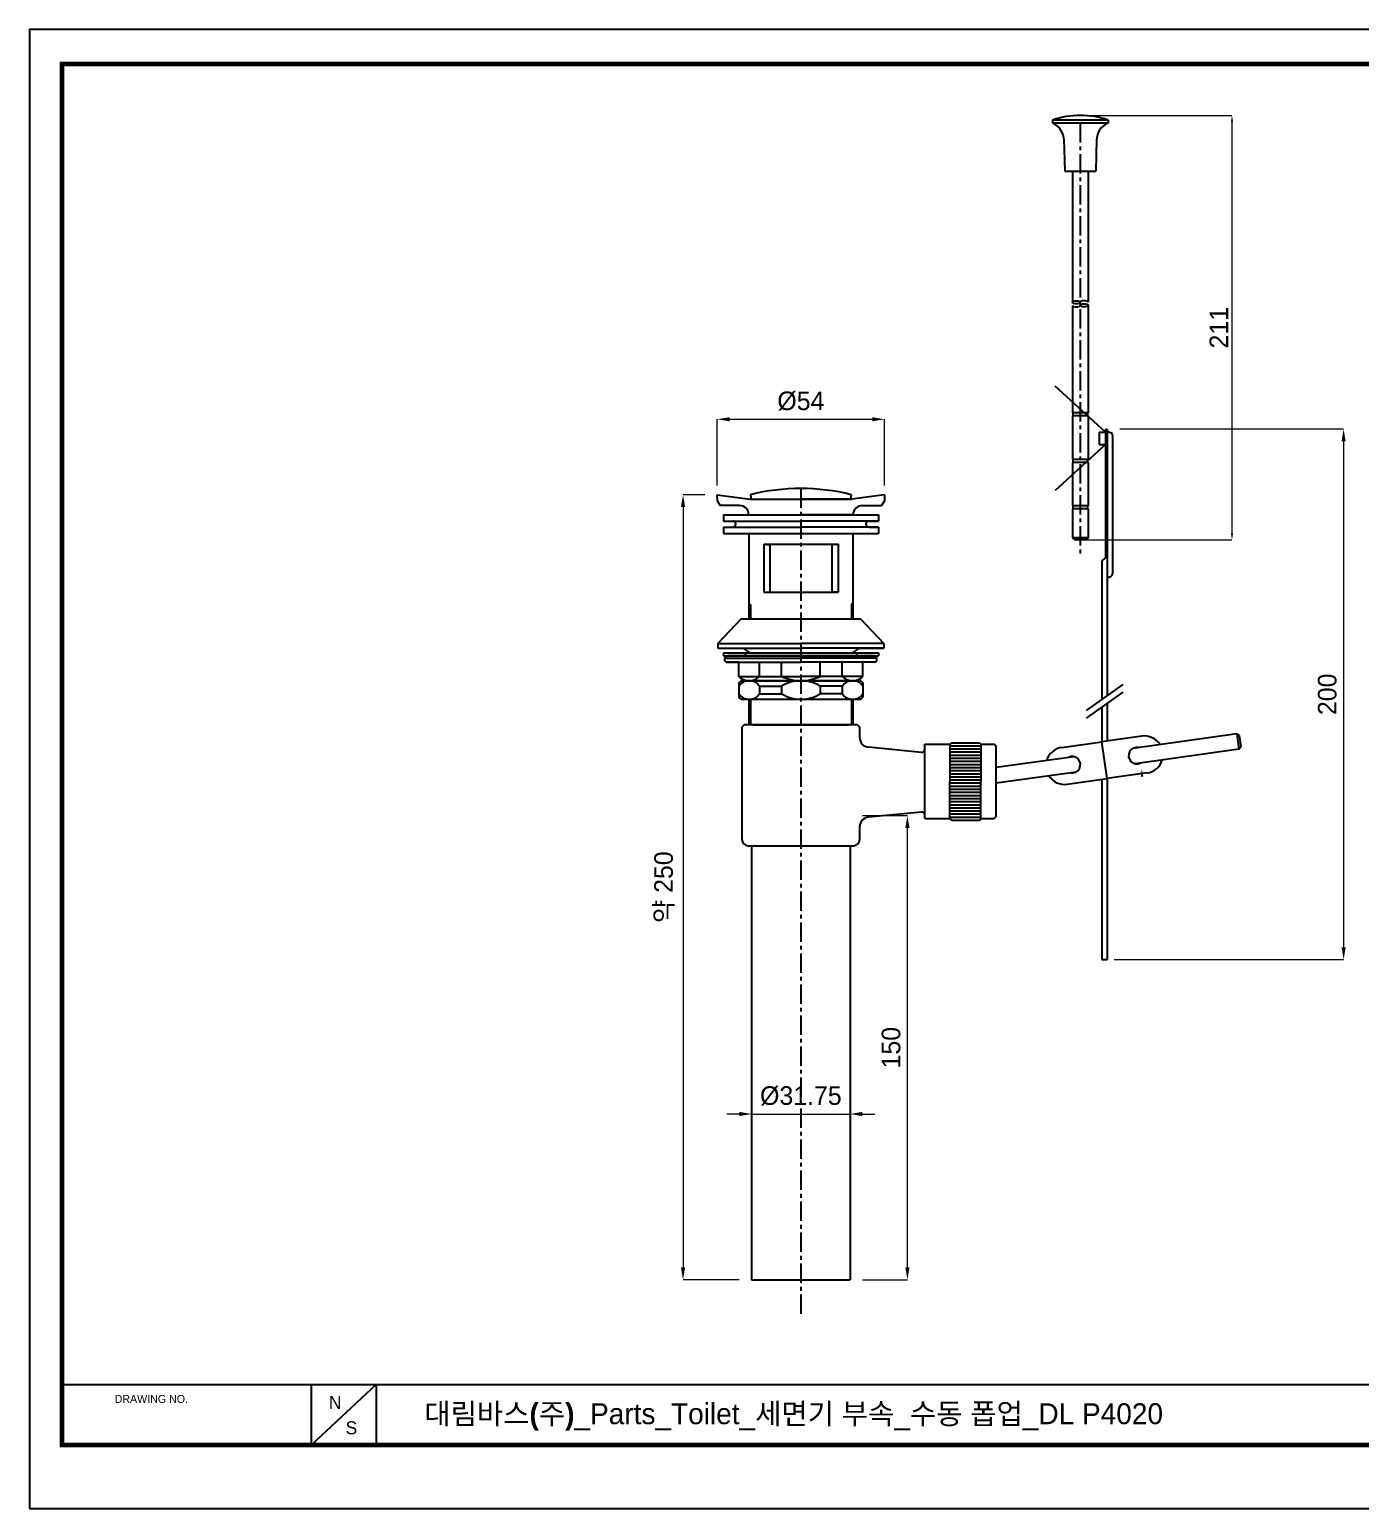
# Model space of a CAD drawing. Extents: x 0 to 651, y 0 to 477.
# Drawn here: x 0 to 429.2, y 0 to 477 of the extents above; entities that cross this region are included whole.
import ezdxf

# ---------------------------------------------------------------- set-up
doc = ezdxf.new("R2010")
doc.units = 0
doc.header["$LTSCALE"] = 10
doc.header["$MEASUREMENT"] = 0
doc.header["$PDMODE"] = 3
doc.header["$PDSIZE"] = -10
doc.linetypes.add('CENTER', pattern=[2, 1.25, -0.25, 0.25, -0.25])
doc.layers.get('0').update_dxf_attribs({"linetype": 'CONTINUOUS'})
doc.layers.get('DEFPOINTS').update_dxf_attribs({"linetype": 'CONTINUOUS'})
doc.layers.add('Layer 1', color=7, linetype='CONTINUOUS')
doc.layers.add('Layer3', color=2, linetype='CONTINUOUS')
doc.styles.add('Daelim Dimension', font='')
doc.styles.get('Daelim Dimension').set_extended_font_data('나눔고딕')
doc.dimstyles.new('DEFAULT', dxfattribs={"dimscale": 2, "dimtxt": 2, "dimasz": 2, "dimexe": 0, "dimexo": 2, "dimgap": 1, "dimtad": 1, "dimdec": 0, "dimzin": 9, "dimdsep": 46, "dimtxsty": 'Daelim Dimension', "dimcen": 0.5, "dimclrd": 5, "dimclre": 5, "dimclrt": 256, "dimadec": 1, "dimazin": 0, "dimtfac": 1, "dimtdec": 0, "dimtix": 1, "dimtmove": 0, "dimatfit": 3, "dimfxl": 1, "dimtolj": 1, "dimtzin": 1, "dimlwd": 9, "dimlwe": 9, "dimarcsym": 0})

# ---------------------------------------------------------------- blocks, each defined once
blk = doc.blocks.new('*D0')
at = {"color": 5, "lineweight": 9, "ltscale": 0.5, "transparency": 16777216}
for p, q in [((340.89, 449.31), (387.82, 449.31)), ((387.82, 447.31), (387.82, 314.37)), ((340.89, 312.37), (387.82, 312.37))]:
    blk.add_line(p, q, dxfattribs=at)
at = {"color": 5, "ltscale": 0.5, "transparency": 16777216}
for points in [[(387.49, 447.31), (388.16, 447.31), (387.82, 449.31)], [(387.49, 314.37), (388.16, 314.37), (387.82, 312.37)]]:
    blk.add_solid(points, dxfattribs=at)
at = {"layer": 'DEFPOINTS', "color": 0, "ltscale": 0.5, "transparency": 16777216}
for p in [(338.89, 449.31), (338.89, 312.37), (387.82, 312.37)]:
    blk.add_point(p, dxfattribs=at)
at = {"color": 7, "ltscale": 0.5, "transparency": 16777216, "insert": (383.59, 380.84), "char_height": 6, "attachment_point": 5, "rotation": 90, "style": 'Daelim Dimension'}
blk.add_mtext('\\A1;211', dxfattribs=at)
blk = doc.blocks.new('*D1')
at = {"color": 5, "lineweight": 9, "ltscale": 0.5, "transparency": 16777216}
for p, q in [((351.6, 348.17), (423.82, 348.17)), ((423.82, 344.17), (423.82, 181.02)), ((349.8, 177.02), (423.82, 177.02))]:
    blk.add_line(p, q, dxfattribs=at)
at = {"color": 5, "ltscale": 0.5, "transparency": 16777216}
for points in [[(423.15, 344.17), (424.48, 344.17), (423.82, 348.17)], [(423.15, 181.02), (424.48, 181.02), (423.82, 177.02)]]:
    blk.add_solid(points, dxfattribs=at)
at = {"layer": 'DEFPOINTS', "color": 0, "ltscale": 0.5, "transparency": 16777216}
for p in [(347.6, 348.17), (345.8, 177.02), (423.82, 177.02)]:
    blk.add_point(p, dxfattribs=at)
at = {"color": 7, "ltscale": 0.5, "transparency": 16777216, "insert": (418.56, 262.59), "char_height": 6, "attachment_point": 5, "rotation": 90, "style": 'Daelim Dimension'}
blk.add_mtext('\\A1;200', dxfattribs=at)
blk = doc.blocks.new('*D2')
at = {"color": 5, "lineweight": 9, "ltscale": 0.5, "transparency": 16777216}
for p, q in [((221.77, 329.98), (221.77, 351.31)), ((225.77, 351.31), (271.77, 351.31)), ((275.77, 329.98), (275.77, 351.31))]:
    blk.add_line(p, q, dxfattribs=at)
at = {"color": 5, "ltscale": 0.5, "transparency": 16777216}
for points in [[(225.77, 351.98), (225.77, 350.64), (221.77, 351.31)], [(271.77, 351.98), (271.77, 350.64), (275.77, 351.31)]]:
    blk.add_solid(points, dxfattribs=at)
at = {"layer": 'DEFPOINTS', "color": 0, "ltscale": 0.5, "transparency": 16777216}
for p in [(275.77, 351.31), (221.77, 325.98), (275.77, 325.98)]:
    blk.add_point(p, dxfattribs=at)
at = {"color": 7, "ltscale": 0.5, "transparency": 16777216, "insert": (248.77, 357.14), "char_height": 6, "attachment_point": 5, "style": 'Daelim Dimension'}
blk.add_mtext('\\A1;%%c54', dxfattribs=at)
blk = doc.blocks.new('*D3')
at = {"color": 5, "lineweight": 9, "ltscale": 0.5, "transparency": 16777216}
for p, q in [((268.64, 223.49), (283.14, 223.49)), ((283.14, 77.74), (283.14, 219.49)), ((268.64, 73.74), (283.14, 73.74))]:
    blk.add_line(p, q, dxfattribs=at)
at = {"color": 5, "ltscale": 0.5, "transparency": 16777216}
for points in [[(282.47, 219.49), (283.81, 219.49), (283.14, 223.49)], [(282.47, 77.74), (283.81, 77.74), (283.14, 73.74)]]:
    blk.add_solid(points, dxfattribs=at)
at = {"layer": 'DEFPOINTS', "color": 0, "ltscale": 0.5, "transparency": 16777216}
for p in [(264.64, 223.49), (283.14, 223.49), (264.64, 73.74)]:
    blk.add_point(p, dxfattribs=at)
at = {"color": 7, "ltscale": 0.5, "transparency": 16777216, "insert": (277.88, 148.61), "char_height": 6, "attachment_point": 5, "rotation": 90, "style": 'Daelim Dimension'}
blk.add_mtext('\\A1;150', dxfattribs=at)
blk = doc.blocks.new('*D4')
at = {"color": 5, "lineweight": 9, "ltscale": 0.5, "transparency": 16777216}
for p, q in [((232.89, 130.77), (232.89, 127.22)), ((264.64, 130.77), (264.64, 127.22)), ((228.89, 127.22), (224.89, 127.22)), ((232.89, 127.22), (264.64, 127.22)), ((268.64, 127.22), (272.64, 127.22))]:
    blk.add_line(p, q, dxfattribs=at)
at = {"color": 5, "ltscale": 0.5, "transparency": 16777216}
for points in [[(228.89, 127.89), (228.89, 126.55), (232.89, 127.22)], [(268.64, 127.89), (268.64, 126.55), (264.64, 127.22)]]:
    blk.add_solid(points, dxfattribs=at)
at = {"layer": 'DEFPOINTS', "color": 0, "ltscale": 0.5, "transparency": 16777216}
for p in [(232.89, 134.77), (264.64, 134.77), (264.64, 127.22)]:
    blk.add_point(p, dxfattribs=at)
at = {"color": 7, "ltscale": 0.5, "transparency": 16777216, "insert": (248.77, 133.05), "char_height": 6, "attachment_point": 5, "style": 'Daelim Dimension'}
blk.add_mtext('\\A1;%%c31.75', dxfattribs=at)
blk = doc.blocks.new('*D5')
at = {"color": 5, "lineweight": 9, "ltscale": 0.5, "transparency": 16777216}
for p, q in [((217.77, 326.98), (210.76, 326.98)), ((210.76, 322.98), (210.76, 77.74)), ((228.89, 73.74), (210.76, 73.74))]:
    blk.add_line(p, q, dxfattribs=at)
at = {"color": 5, "ltscale": 0.5, "transparency": 16777216}
for points in [[(210.09, 322.98), (211.43, 322.98), (210.76, 326.98)], [(210.09, 77.74), (211.43, 77.74), (210.76, 73.74)]]:
    blk.add_solid(points, dxfattribs=at)
at = {"layer": 'DEFPOINTS', "color": 0, "ltscale": 0.5, "transparency": 16777216}
for p in [(221.77, 326.98), (210.76, 73.74), (232.89, 73.74)]:
    blk.add_point(p, dxfattribs=at)
at = {"color": 7, "ltscale": 0.5, "transparency": 16777216, "insert": (204.79, 200.36), "char_height": 6, "attachment_point": 5, "rotation": 90, "style": 'Daelim Dimension'}
blk.add_mtext('\\A1;약 250', dxfattribs=at)

msp = doc.modelspace()

# ---------------------------------------------------------------- linework, layer by layer
for p, q in [((329.887, 447.813), (329.887, 446.813)), ((347.887, 447.813), (329.887, 447.813)), ((347.887, 446.813), (329.887, 446.813)), ((347.887, 447.813), (347.887, 446.813)), ((333.63, 441.612), (333.887, 431.313)), ((344.145, 441.612), (343.887, 431.313)), ((333.887, 431.313), (343.887, 431.313)), ((336.387, 431.313), (336.387, 389.046)), ((341.387, 431.313), (341.387, 389.046)), ((336.387, 388.046), (336.387, 353.372)), ((336.387, 388.046), (336.387, 381.523)), ((341.387, 388.046), (341.387, 353.372)), ((341.387, 388.046), (341.387, 381.523)), ((346.997, 347.165), (330.777, 362.028)), ((341.387, 353.372), (336.387, 353.372)), ((336.537, 353.372), (336.537, 352.372)), ((341.237, 353.372), (341.237, 352.372)), ((336.387, 352.372), (336.387, 338.372)), ((336.387, 352.372), (336.387, 338.372)), ((341.387, 352.372), (336.387, 352.372)), ((341.387, 352.372), (341.387, 338.372)), ((341.387, 352.372), (341.387, 338.372)), ((344.997, 347.165), (344.997, 343.165)), ((344.997, 347.165), (346.997, 347.165)), ((346.997, 348.165), (346.997, 306.665)), ((346.997, 348.165), (347.597, 348.165)), ((347.597, 348.165), (347.597, 262.212)), ((347.597, 347.515), (348.814, 346.932)), ((349.297, 346.165), (349.297, 301.515)), ((346.997, 343.165), (330.777, 328.302)), ((344.997, 343.165), (346.997, 343.165)), ((341.387, 338.372), (336.387, 338.372)), ((336.387, 337.372), (336.387, 331.013)), ((336.387, 337.372), (336.387, 323.372)), ((341.387, 337.372), (336.387, 337.372)), ((336.537, 338.372), (336.537, 337.372)), ((341.237, 338.372), (341.237, 337.372)), ((341.387, 337.372), (341.387, 331.013)), ((341.387, 337.372), (341.387, 323.372)), ((221.77, 325.984), (221.77, 326.984)), ((221.77, 326.984), (232.379, 325.484)), ((232.379, 325.484), (265.161, 325.484)), ((235.52, 325.484), (262.02, 325.484)), ((275.77, 326.984), (265.161, 325.484)), ((341.387, 323.372), (336.387, 323.372)), ((336.387, 322.372), (336.387, 313.072)), ((341.387, 322.372), (336.387, 322.372)), ((336.537, 323.372), (336.537, 322.372)), ((341.237, 323.372), (341.237, 322.372)), ((341.387, 322.372), (341.387, 313.072)), ((336.387, 313.072), (337.087, 312.372)), ((341.387, 313.072), (336.387, 313.072)), ((340.687, 312.372), (337.087, 312.372)), ((341.387, 313.072), (340.687, 312.372)), ((346.997, 306.665), (346.132, 305.965)), ((345.797, 305.265), (345.797, 260.931)), ((347.597, 300.165), (348.814, 300.748)), ((223.77, 275.984), (223.77, 274.984)), ((223.77, 275.984), (273.77, 275.984)), ((223.77, 274.984), (273.77, 274.984)), ((224.67, 272.984), (224.27, 273.384)), ((230.77, 275.984), (230.77, 274.984)), ((266.77, 275.984), (266.77, 274.984)), ((272.87, 272.984), (273.27, 273.384)), ((273.77, 275.984), (273.77, 274.984)), ((352.597, 265.769), (340.797, 257.374)), ((352.597, 263.315), (340.797, 254.919)), ((345.797, 258.477), (345.797, 247.274)), ((347.597, 259.757), (347.597, 247.527)), ((389.38, 249.865), (355.885, 245.157)), ((389.38, 249.865), (390.17, 249.269)), ((389.38, 249.865), (390.075, 244.913)), ((390.17, 249.269), (390.671, 245.704)), ((296.77, 245.987), (306.77, 245.987)), ((296.77, 244.987), (306.77, 244.987)), ((296.77, 243.987), (306.77, 243.987)), ((390.075, 244.913), (356.581, 240.206)), ((390.075, 244.913), (390.671, 245.704)), ((296.77, 242.987), (306.77, 242.987)), ((296.77, 241.987), (306.77, 241.987)), ((296.77, 240.987), (306.77, 240.987)), ((296.77, 239.987), (306.77, 239.987)), ((296.77, 238.987), (306.77, 238.987)), ((336.813, 242.477), (311.77, 238.957)), ((296.77, 237.987), (306.77, 237.987)), ((296.77, 236.987), (306.77, 236.987)), ((296.77, 235.987), (306.77, 235.987)), ((296.77, 234.987), (306.77, 234.987)), ((296.77, 233.987), (306.77, 233.987)), ((337.509, 237.526), (311.77, 233.908)), ((345.797, 235.156), (345.797, 177.019)), ((347.597, 235.409), (347.597, 177.019)), ((296.77, 232.987), (306.77, 232.987)), ((296.77, 231.987), (306.77, 231.987)), ((296.77, 230.987), (306.77, 230.987)), ((296.77, 229.987), (306.77, 229.987)), ((296.77, 228.987), (306.77, 228.987)), ((296.77, 227.987), (306.77, 227.987)), ((296.77, 226.987), (306.77, 226.987)), ((296.77, 225.987), (306.77, 225.987)), ((296.77, 224.987), (306.77, 224.987)), ((288.77, 223.237), (288.77, 223.632)), ((296.77, 223.987), (306.77, 223.987)), ((296.77, 222.987), (306.77, 222.987)), ((345.797, 177.019), (347.597, 177.019))]:
    msp.add_line(p, q)
at = {"color": 1, "linetype": 'CENTER', "ltscale": 0.5}
for p, q in [((338.887, 446.813), (338.887, 307.387)), ((248.77, 328.984), (248.77, 61.653))]:
    msp.add_line(p, q, dxfattribs=at)
at = {"color": 5}
msp.add_line((10.468, 39.967), (534.655, 39.967), dxfattribs=at)
at = {"color": 5, "ltscale": 40}
for p, q in [((90.819, 39.967), (90.819, 20.351)), ((90.819, 39.967), (90.819, 20.351)), ((111.813, 39.967), (90.819, 20.351)), ((111.813, 39.967), (90.819, 20.351)), ((111.813, 39.967), (111.813, 20.351)), ((111.813, 39.967), (111.813, 20.351))]:
    msp.add_line(p, q, dxfattribs=at)
at = {"ltscale": 0.5}
msp.add_line((10.468, 20.425), (10.468, 20.425), dxfattribs=at)
msp.add_lwpolyline([(0, 0), (651, 0), (651, 477), (0, 477)], close=True, dxfattribs=at)
at = {"color": 5, "linetype": 'ByBlock', "lineweight": 200, "const_width": 1.5}
msp.add_lwpolyline([(10.468, 20.425), (640.468, 20.425), (640.468, 465.925), (10.468, 465.925)], close=True, dxfattribs=at)
for centre, radius, start, end in [((338.887, 421.563), 27.75, 71.07539, 108.92461), ((327.637, 441.313), 6, 0, 66.44338), ((350.137, 441.313), 6, 113.55662, 180), ((348.447, 346.165), 0.85, 0, 64.41724), ((248.77, 261.969), 67.016, 75.96694, 104.03306), ((226.77, 317.484), 1, 270, 90), ((270.77, 317.484), 1, 90, 270), ((346.697, 305.265), 0.9, 128.95915, 180), ((348.447, 301.515), 0.85, 295.58276, 0), ((359.588, 243.153), 6, 32.6245, 98.00005), ((333.807, 239.53), 6, 98.00005, 163.37569), ((357.104, 242.804), 2.65, 78.62995, 297.37011), ((336.291, 239.879), 2.65, 258.62995, 117.37011), ((359.588, 243.153), 6, 278.00005, 343.37569), ((333.807, 239.53), 6, 212.6245, 278.00005)]:
    msp.add_arc(centre, radius, start, end)
for centre, major_axis in [((337.637, 389.046), (1.25, 0)), ((340.137, 388.046), (-1.25, 0))]:
    msp.add_ellipse(centre, major_axis=major_axis, ratio=0.4)
for centre, major_axis in [((337.637, 388.046), (1.25, 0)), ((340.137, 389.046), (-1.25, 0))]:
    msp.add_ellipse(centre, major_axis=major_axis, ratio=0.4, start_param=3.1415927, end_param=6.2831853)
msp.add_solid([(358.452, 235.965), (359.283, 236.016), (358.713, 238.486)])
at = {"layer": 'Layer 1'}
for p, q in [((221.77, 325.984), (221.77, 324.984)), ((221.77, 324.984), (222.77, 323.484)), ((232.52, 326.984), (232.77, 325.484)), ((232.77, 325.484), (248.77, 325.484)), ((264.77, 325.484), (248.77, 325.484)), ((265.02, 326.984), (264.77, 325.484)), ((275.77, 324.984), (274.77, 323.484)), ((275.77, 326.984), (275.77, 324.984)), ((228.97, 323.484), (222.77, 323.484)), ((223.77, 320.484), (223.77, 318.484)), ((223.77, 320.484), (273.77, 320.484)), ((231.97, 320.484), (248.77, 320.484)), ((265.57, 320.484), (248.77, 320.484)), ((268.57, 323.484), (274.77, 323.484)), ((273.77, 320.484), (273.77, 318.484)), ((223.77, 318.484), (248.77, 318.484)), ((223.77, 316.484), (223.77, 314.484)), ((223.77, 316.484), (248.77, 316.484)), ((273.77, 318.484), (248.77, 318.484)), ((273.77, 316.484), (248.77, 316.484)), ((270.77, 318.484), (273.77, 318.484)), ((270.77, 316.484), (273.77, 316.484)), ((273.77, 316.484), (273.77, 314.484)), ((223.77, 314.484), (273.77, 314.484)), ((231.97, 314.484), (231.97, 286.984)), ((236.77, 310.984), (260.77, 310.984)), ((236.77, 310.984), (236.77, 295.484)), ((236.77, 310.984), (238.77, 310.784)), ((238.77, 310.784), (238.77, 295.684)), ((260.77, 310.984), (258.77, 310.784)), ((258.77, 310.784), (258.77, 295.684)), ((260.77, 310.984), (260.77, 295.484)), ((265.57, 314.484), (265.57, 286.984)), ((236.77, 295.484), (238.77, 295.684)), ((236.77, 295.484), (260.77, 295.484)), ((260.77, 295.484), (258.77, 295.684)), ((229.52, 286.984), (222.02, 278.984)), ((229.52, 286.984), (268.02, 286.984)), ((268.02, 286.984), (275.52, 278.984)), ((222.02, 278.984), (222.02, 277.484)), ((222.02, 278.984), (248.77, 278.984)), ((222.02, 277.484), (248.77, 277.484)), ((230.02, 277.484), (232.27, 275.984)), ((275.52, 278.984), (248.77, 278.984)), ((275.52, 277.484), (248.77, 277.484)), ((267.52, 277.484), (265.27, 275.984)), ((267.52, 277.484), (275.52, 277.484)), ((275.52, 278.984), (275.52, 277.484)), ((224.27, 274.284), (224.97, 274.984)), ((224.27, 273.384), (224.27, 274.284)), ((224.27, 274.284), (248.77, 274.284)), ((228.77, 272.984), (224.67, 272.984)), ((224.67, 272.984), (248.77, 272.984)), ((248.77, 274.984), (224.97, 274.984)), ((228.77, 268.384), (228.77, 272.984)), ((232.27, 275.984), (265.27, 275.984)), ((235.438, 268.384), (235.438, 272.984)), ((242.525, 268.384), (242.525, 272.984)), ((272.57, 274.984), (248.77, 274.984)), ((273.27, 274.284), (248.77, 274.284)), ((272.87, 272.984), (248.77, 272.984)), ((255.015, 268.384), (255.015, 272.984)), ((262.102, 268.384), (262.102, 272.984)), ((268.77, 268.384), (268.77, 272.984)), ((273.27, 274.284), (272.57, 274.984)), ((273.27, 273.384), (273.27, 274.284)), ((230.17, 266.984), (228.77, 268.384)), ((228.77, 268.384), (248.77, 268.384)), ((268.77, 268.384), (248.77, 268.384)), ((267.37, 266.984), (268.77, 268.384)), ((229.47, 266.984), (228.77, 266.284)), ((228.77, 266.284), (228.77, 261.684)), ((229.47, 266.984), (268.07, 266.984)), ((248.77, 266.984), (230.17, 266.984)), ((235.438, 265.184), (242.525, 265.184)), ((235.438, 265.184), (235.438, 262.784)), ((235.438, 262.784), (242.525, 262.784)), ((242.525, 265.184), (242.525, 262.784)), ((262.102, 266.984), (248.77, 266.984)), ((262.102, 265.184), (255.015, 265.184)), ((255.015, 265.184), (255.015, 262.784)), ((262.102, 262.784), (255.015, 262.784)), ((267.37, 266.984), (262.102, 266.984)), ((262.102, 265.184), (262.102, 262.784)), ((268.07, 266.984), (268.77, 266.284)), ((268.77, 266.284), (268.77, 261.684)), ((229.47, 260.984), (228.77, 261.684)), ((229.47, 260.984), (268.07, 260.984)), ((231.97, 260.984), (231.97, 252.737)), ((265.57, 260.984), (265.57, 252.737)), ((268.07, 260.984), (268.77, 261.684)), ((230.47, 252.737), (229.77, 252.037)), ((229.77, 252.037), (229.77, 215.737)), ((267.07, 252.737), (230.47, 252.737)), ((233.37, 252.737), (264.17, 252.737)), ((267.07, 252.737), (267.77, 252.037)), ((267.77, 248.553), (267.77, 252.037)), ((358.753, 249.095), (345.862, 247.283)), ((287.67, 243.847), (270.58, 245.559)), ((288.77, 246.487), (296.77, 246.487)), ((288.77, 222.487), (288.77, 246.487)), ((288.77, 223.737), (288.77, 245.237)), ((297.47, 246.987), (296.77, 246.487)), ((296.77, 246.487), (296.77, 234.487)), ((297.47, 246.987), (306.37, 246.987)), ((306.37, 246.987), (306.77, 246.487)), ((306.77, 246.487), (311.07, 246.487)), ((306.77, 246.487), (306.77, 234.487)), ((311.77, 245.787), (311.07, 246.487)), ((311.77, 223.187), (311.77, 245.787)), ((332.972, 245.471), (345.862, 247.283)), ((347.532, 235.4), (345.862, 247.283)), ((347.532, 235.4), (345.862, 247.283)), ((347.532, 235.4), (345.862, 247.283)), ((347.532, 235.4), (345.862, 247.283)), ((296.77, 222.487), (296.77, 234.487)), ((306.77, 222.487), (306.77, 234.487)), ((334.642, 233.588), (347.532, 235.4)), ((360.423, 237.211), (347.532, 235.4)), ((287.67, 224.627), (270.58, 222.916)), ((267.77, 215.737), (267.77, 219.922)), ((288.77, 222.487), (296.77, 222.487)), ((297.47, 221.987), (296.77, 222.487)), ((297.47, 221.987), (306.37, 221.987)), ((306.37, 221.987), (306.77, 222.487)), ((306.77, 222.487), (311.07, 222.487)), ((311.77, 223.187), (311.07, 222.487)), ((231.77, 213.737), (265.77, 213.737)), ((232.895, 213.737), (232.895, 73.737)), ((232.895, 213.737), (264.645, 213.737)), ((264.645, 213.737), (264.645, 73.737)), ((232.895, 73.737), (264.645, 73.737))]:
    msp.add_line(p, q, dxfattribs=at)
for centre, radius, start, end in [((228.97, 320.484), 3, 0, 90), ((268.57, 320.484), 3, 90, 180), ((232.104, 271.654), 4.67, 224.4433, 315.5567), ((248.77, 281.613), 14.629, 244.72872, 270), ((248.77, 281.613), 14.629, 270, 295.27128), ((265.436, 271.654), 4.67, 224.4433, 315.5567), ((232.104, 262.997), 3.988, 33.27149, 146.72851), ((232.104, 264.972), 3.988, 213.27149, 326.72851), ((248.77, 255.251), 11.733, 90, 122.15737), ((248.77, 272.718), 11.733, 237.84263, 270), ((248.77, 255.251), 11.733, 57.84263, 90), ((248.77, 272.718), 11.733, 270, 302.15737), ((265.436, 262.997), 3.988, 33.27149, 146.72851), ((265.436, 264.972), 3.988, 213.27149, 326.72851), ((270.77, 248.553), 3, 180, 266.36709), ((287.77, 244.843), 1, 264.28136, 0), ((287.77, 223.632), 1, 0, 95.71864), ((270.77, 219.922), 3, 93.63291, 180), ((231.77, 215.737), 2, 180, 270), ((265.77, 215.737), 2, 270, 0)]:
    msp.add_arc(centre, radius, start, end, dxfattribs=at)
at = {"layer": 'Layer3'}
for p, q in [((231.97, 291.984), (232.47, 291.484)), ((232.47, 291.484), (232.47, 286.984)), ((265.57, 291.984), (265.07, 291.484)), ((265.07, 291.484), (265.07, 286.984)), ((232.47, 260.984), (232.47, 252.737)), ((265.07, 260.984), (265.07, 252.737))]:
    msp.add_line(p, q, dxfattribs=at)

# ---------------------------------------------------------------- texts
at = {"color": 5, "ltscale": 40, "style": 'Daelim Dimension'}
msp.add_text('DRAWING NO.', height=2.56901, dxfattribs=at).set_placement((27.441, 34.032))
at = {"char_height": 4.204, "width": 5.86731, "attachment_point": 1, "style": 'Daelim Dimension'}
for s, insert in [('N', (96.529, 36.289)), ('S', (101.935, 28.112))]:
    msp.add_mtext(s, dxfattribs=dict(at, insert=insert))
at = {"color": 2, "insert": (127.34, 33.921), "char_height": 6.75663, "width": 304.89313, "attachment_point": 1, "style": 'Daelim Dimension'}
msp.add_mtext('{\\fPretendard Variable SemiBold|b0|i0|c129|p2;대림바스(주)}_Parts_Toilet_세면기 부속_수동 폽업_DL P4020', dxfattribs=at)

# ---------------------------------------------------------------- dimensions: what is measured, and where the dimension line sits
at = {"ltscale": 0.5}
for base, p1, p2, text, override, picture, middle in [((387.825, 312.372), (338.887, 449.313), (338.887, 312.372), '211', {"dimscale": 1, "dimtxt": 6, "dimclrd": 5, "dimclre": 5, "dimclrt": 7}, '*D0', (383.589, 380.842)), ((423.816, 177.019), (347.597, 348.165), (345.797, 177.019), '200', {"dimtxt": 3, "dimclrd": 5, "dimclre": 5, "dimclrt": 7}, '*D1', (418.563, 262.592)), ((210.761, 73.737), (221.77, 326.984), (232.895, 73.737), '약 250', {"dimtxt": 3, "dimdec": 0, "dimclrd": 5, "dimclre": 5, "dimclrt": 7}, '*D5', (204.787, 200.361))]:
    dim = msp.add_linear_dim(base=base, p1=p1, p2=p2, angle=90, text=text, dimstyle='DEFAULT', override=override, dxfattribs=at)
    dim.commit()
    dim.dimension.update_dxf_attribs({"geometry": picture, "text_midpoint": middle})
for base, p1, p2, override, picture, middle in [((275.77, 351.311), (221.77, 325.984), (275.77, 325.984), {"dimtxt": 3, "dimclrd": 5, "dimclre": 5, "dimclrt": 7}, '*D2', (248.77, 357.144)), ((264.645, 127.219), (232.895, 134.772), (264.645, 134.772), {"dimtxt": 3, "dimdec": 2, "dimclrd": 5, "dimclre": 5, "dimclrt": 7}, '*D4', (248.77, 133.052))]:
    dim = msp.add_linear_dim(base=base, p1=p1, p2=p2, text='%%c<>', dimstyle='DEFAULT', override=override, dxfattribs=at)
    dim.commit()
    dim.dimension.update_dxf_attribs({"geometry": picture, "text_midpoint": middle})
dim = msp.add_linear_dim(base=(283.139, 223.489), p1=(264.645, 73.737), p2=(264.645, 223.489), angle=90, dimstyle='DEFAULT', override={"dimtxt": 3, "dimdec": 0, "dimclrd": 5, "dimclre": 5, "dimclrt": 7}, dxfattribs=at)
dim.commit()
dim.dimension.update_dxf_attribs({"geometry": '*D3', "text_midpoint": (277.881, 148.613)})

doc.saveas('drawing.dxf')
